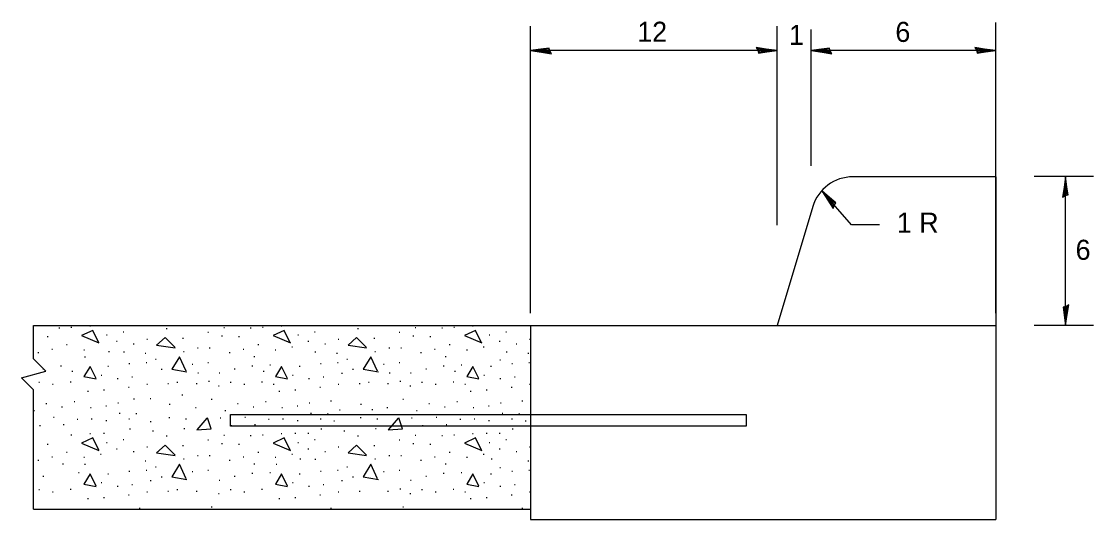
# Model space of a CAD drawing. Extents: x 0 to 2.83, y 0 to 1.83.
# Drawn here: x 1.047 to 1.67, y 0.429 to 0.719 of the extents above; entities that cross this region are included whole.
import ezdxf

# ---------------------------------------------------------------- set-up
doc = ezdxf.new("R2010")
doc.units = 0
doc.layers.add('RD_Pr_Roadway_Dimensions', color=7, linetype='Continuous')
doc.layers.add('SH_General_Details', color=7, linetype='Continuous')

msp = doc.modelspace()

# ---------------------------------------------------------------- linework, layer by layer
at = {"layer": 'RD_Pr_Roadway_Dimensions'}
for p, q in [((1.61331, 0.54926), (1.61331, 0.71817)), ((1.34281, 0.54926), (1.34281, 0.71613)), ((1.48622, 0.60032), (1.48622, 0.71613)), ((1.50593, 0.63486), (1.50593, 0.7141)), ((1.48622, 0.70191), (1.34281, 0.70191)), ((1.61331, 0.70191), (1.50593, 0.70191)), ((1.67015, 0.62877), (1.63562, 0.62877)), ((1.6539, 0.54197), (1.6539, 0.62877)), ((1.52945, 0.60058), (1.51215, 0.62046)), ((1.54575, 0.60058), (1.52945, 0.60058)), ((1.67015, 0.54197), (1.63562, 0.54197))]:
    msp.add_line(p, q, dxfattribs=at)
for points in [[(1.35397, 0.70175), (1.3536, 0.70341), (1.34888, 0.7027), (1.34281, 0.70191), (1.34929, 0.70102), (1.35496, 0.70002), (1.35397, 0.70175), (1.35347, 0.70285), (1.34689, 0.7019), (1.35408, 0.70064), (1.35302, 0.70205), (1.35, 0.70186), (1.35291, 0.70142)], [(1.47506, 0.70207), (1.47544, 0.70041), (1.48016, 0.70113), (1.48622, 0.70191), (1.47975, 0.7028), (1.47407, 0.7038), (1.47506, 0.70207), (1.47556, 0.70097), (1.48215, 0.70192), (1.47495, 0.70318), (1.47601, 0.70177), (1.47904, 0.70196), (1.47613, 0.7024)], [(1.51708, 0.70175), (1.51671, 0.70341), (1.51199, 0.7027), (1.50593, 0.70191), (1.5124, 0.70102), (1.51808, 0.70002), (1.51708, 0.70175), (1.51659, 0.70285), (1.51, 0.7019), (1.5172, 0.70064), (1.51614, 0.70205), (1.51311, 0.70186), (1.51602, 0.70142)], [(1.60215, 0.70207), (1.60253, 0.70041), (1.60724, 0.70113), (1.61331, 0.70191), (1.60683, 0.7028), (1.60116, 0.7038), (1.60215, 0.70207), (1.60265, 0.70097), (1.60923, 0.70192), (1.60204, 0.70318), (1.6031, 0.70177), (1.60612, 0.70196), (1.60321, 0.7024)], [(1.65374, 0.61761), (1.65541, 0.61798), (1.65469, 0.6227), (1.6539, 0.62877), (1.65301, 0.62229), (1.65202, 0.61662), (1.65374, 0.61761), (1.65484, 0.61811), (1.65389, 0.62469), (1.65263, 0.6175), (1.65405, 0.61856), (1.65386, 0.62158), (1.65342, 0.61867)], [(1.51935, 0.61193), (1.52036, 0.61331), (1.51672, 0.6164), (1.51215, 0.62046), (1.51573, 0.61499), (1.5187, 0.61005), (1.51935, 0.61193), (1.51986, 0.61303), (1.51482, 0.61738), (1.51859, 0.61112), (1.51896, 0.61285), (1.51683, 0.615), (1.51841, 0.61252)], [(1.65407, 0.55313), (1.6524, 0.55275), (1.65312, 0.54804), (1.6539, 0.54197), (1.65479, 0.54845), (1.65579, 0.55412), (1.65407, 0.55313), (1.65297, 0.55263), (1.65391, 0.54605), (1.65518, 0.55324), (1.65376, 0.55218), (1.65395, 0.54916), (1.65439, 0.55207)]]:
    msp.add_lwpolyline(points, dxfattribs=at)
at = {"layer": 'SH_General_Details'}
for p, q in [((1.61331, 0.62853), (1.53023, 0.62853)), ((1.61331, 0.62853), (1.61331, 0.42922)), ((1.50695, 0.61119), (1.48622, 0.54197)), ((1.05386, 0.54197), (1.34281, 0.54197)), ((1.05386, 0.52263), (1.05386, 0.54197)), ((1.06915, 0.54053), (1.06866, 0.54053)), ((1.07615, 0.54084), (1.07566, 0.54084)), ((1.08702, 0.54168), (1.08653, 0.54168)), ((1.09506, 0.54188), (1.09458, 0.54188)), ((1.09674, 0.53645), (1.09625, 0.53645)), ((1.10259, 0.54188), (1.1021, 0.54188)), ((1.10642, 0.53812), (1.10593, 0.53812)), ((1.1315, 0.54021), (1.13101, 0.54021)), ((1.15564, 0.53791), (1.15515, 0.53791)), ((1.16494, 0.54063), (1.16445, 0.54063)), ((1.18041, 0.54053), (1.17992, 0.54053)), ((1.18741, 0.54084), (1.18692, 0.54084)), ((1.19828, 0.54168), (1.19779, 0.54168)), ((1.20632, 0.54188), (1.20584, 0.54188)), ((1.20799, 0.53645), (1.20751, 0.53645)), ((1.21385, 0.54188), (1.21336, 0.54188)), ((1.21768, 0.53812), (1.21719, 0.53812)), ((1.24276, 0.54021), (1.24227, 0.54021)), ((1.2669, 0.53791), (1.26641, 0.53791)), ((1.2762, 0.54063), (1.27571, 0.54063)), ((1.29166, 0.54053), (1.29118, 0.54053)), ((1.29866, 0.54084), (1.29818, 0.54084)), ((1.30953, 0.54168), (1.30905, 0.54168)), ((1.31758, 0.54188), (1.31709, 0.54188)), ((1.31925, 0.53645), (1.31876, 0.53645)), ((1.3251, 0.54188), (1.32462, 0.54188)), ((1.32893, 0.53812), (1.32845, 0.53812)), ((1.34281, 0.54197), (1.34281, 0.42922)), ((1.34281, 0.54197), (1.61331, 0.54197)), ((1.06236, 0.53541), (1.06187, 0.53541)), ((1.07354, 0.53081), (1.07305, 0.53081)), ((1.10259, 0.53279), (1.1021, 0.53279)), ((1.11238, 0.53122), (1.11189, 0.53122)), ((1.12021, 0.53394), (1.11973, 0.53394)), ((1.14101, 0.53457), (1.14052, 0.53457)), ((1.16369, 0.53582), (1.1632, 0.53582)), ((1.17361, 0.53541), (1.17313, 0.53541)), ((1.1848, 0.53081), (1.18431, 0.53081)), ((1.21385, 0.53279), (1.21336, 0.53279)), ((1.22363, 0.53122), (1.22315, 0.53122)), ((1.23147, 0.53394), (1.23098, 0.53394)), ((1.25227, 0.53457), (1.25178, 0.53457)), ((1.27494, 0.53582), (1.27446, 0.53582)), ((1.28487, 0.53541), (1.28438, 0.53541)), ((1.29605, 0.53081), (1.29557, 0.53081)), ((1.3251, 0.53279), (1.32462, 0.53279)), ((1.33489, 0.53122), (1.33441, 0.53122)), ((1.34273, 0.53394), (1.34224, 0.53394)), ((1.05692, 0.52611), (1.05644, 0.52611)), ((1.06497, 0.52809), (1.06448, 0.52809)), ((1.08357, 0.52778), (1.08308, 0.52778)), ((1.08409, 0.52374), (1.08361, 0.52374)), ((1.09799, 0.52684), (1.09751, 0.52684)), ((1.10673, 0.52663), (1.10625, 0.52663)), ((1.11927, 0.52579), (1.11879, 0.52579)), ((1.14153, 0.52684), (1.14105, 0.52684)), ((1.14968, 0.52893), (1.1492, 0.52893)), ((1.15658, 0.52893), (1.15609, 0.52893)), ((1.16818, 0.52611), (1.16769, 0.52611)), ((1.17623, 0.52809), (1.17574, 0.52809)), ((1.1825, 0.52391), (1.18201, 0.52391)), ((1.19483, 0.52778), (1.19434, 0.52778)), ((1.20454, 0.52955), (1.20406, 0.52955)), ((1.21799, 0.52663), (1.2175, 0.52663)), ((1.23053, 0.52579), (1.23004, 0.52579)), ((1.25279, 0.52684), (1.2523, 0.52684)), ((1.26094, 0.52893), (1.26045, 0.52893)), ((1.26784, 0.52893), (1.26735, 0.52893)), ((1.27944, 0.52611), (1.27895, 0.52611)), ((1.28748, 0.52809), (1.287, 0.52809)), ((1.29375, 0.52391), (1.29327, 0.52391)), ((1.30609, 0.52778), (1.3056, 0.52778)), ((1.3158, 0.52955), (1.31532, 0.52955)), ((1.32925, 0.52663), (1.32876, 0.52663)), ((1.34179, 0.52579), (1.3413, 0.52579)), ((1.07009, 0.51851), (1.0696, 0.51851)), ((1.09757, 0.5182), (1.09709, 0.5182)), ((1.10987, 0.51977), (1.10938, 0.51977)), ((1.1198, 0.52029), (1.11931, 0.52029)), ((1.12523, 0.52228), (1.12474, 0.52228)), ((1.14655, 0.51945), (1.14606, 0.51945)), ((1.15564, 0.52029), (1.15516, 0.52029)), ((1.18135, 0.51851), (1.18086, 0.51851)), ((1.19169, 0.51904), (1.19121, 0.51904)), ((1.20883, 0.5182), (1.20834, 0.5182)), ((1.22113, 0.51977), (1.22064, 0.51977)), ((1.23105, 0.52029), (1.23057, 0.52029)), ((1.23649, 0.52228), (1.236, 0.52228)), ((1.25781, 0.51945), (1.25732, 0.51945)), ((1.2669, 0.52029), (1.26641, 0.52029)), ((1.2926, 0.51851), (1.29212, 0.51851)), ((1.30295, 0.51904), (1.30246, 0.51904)), ((1.32009, 0.5182), (1.3196, 0.5182)), ((1.32542, 0.52186), (1.32493, 0.52186)), ((1.33238, 0.51977), (1.3319, 0.51977)), ((1.34231, 0.52029), (1.34182, 0.52029)), ((1.05985, 0.51674), (1.05936, 0.51674)), ((1.07667, 0.51528), (1.07619, 0.51528)), ((1.0936, 0.51308), (1.09312, 0.51308)), ((1.11144, 0.51193), (1.11095, 0.51193)), ((1.12858, 0.51653), (1.12809, 0.51653)), ((1.14989, 0.51444), (1.14941, 0.51444)), ((1.16222, 0.51444), (1.16174, 0.51444)), ((1.1711, 0.51674), (1.17062, 0.51674)), ((1.18793, 0.51528), (1.18744, 0.51528)), ((1.20486, 0.51308), (1.20437, 0.51308)), ((1.22269, 0.51193), (1.22221, 0.51193)), ((1.23346, 0.51423), (1.23297, 0.51423)), ((1.23983, 0.51653), (1.23935, 0.51653)), ((1.26115, 0.51444), (1.26066, 0.51444)), ((1.27348, 0.51444), (1.273, 0.51444)), ((1.28236, 0.51674), (1.28188, 0.51674)), ((1.29919, 0.51528), (1.2987, 0.51528)), ((1.31612, 0.51308), (1.31563, 0.51308)), ((1.33395, 0.51193), (1.33347, 0.51193)), ((1.05744, 0.509), (1.05696, 0.509)), ((1.06539, 0.50775), (1.0649, 0.50775)), ((1.07573, 0.50921), (1.07524, 0.50921)), ((1.10301, 0.51099), (1.10252, 0.51099)), ((1.10956, 0.50597), (1.10907, 0.50597)), ((1.12022, 0.50775), (1.11973, 0.50775)), ((1.13244, 0.50817), (1.13196, 0.50817)), ((1.13777, 0.509), (1.13728, 0.509)), ((1.14895, 0.50806), (1.14847, 0.50806)), ((1.15616, 0.50942), (1.15568, 0.50942)), ((1.16191, 0.50671), (1.16142, 0.50671)), ((1.1687, 0.509), (1.16822, 0.509)), ((1.17664, 0.50775), (1.17616, 0.50775)), ((1.18699, 0.50921), (1.1865, 0.50921)), ((1.19378, 0.50775), (1.1933, 0.50775)), ((1.21426, 0.51099), (1.21378, 0.51099)), ((1.22081, 0.50597), (1.22033, 0.50597)), ((1.23147, 0.50775), (1.23099, 0.50775)), ((1.2437, 0.50817), (1.24321, 0.50817)), ((1.24903, 0.509), (1.24854, 0.509)), ((1.26021, 0.50806), (1.25972, 0.50806)), ((1.26742, 0.50942), (1.26693, 0.50942)), ((1.27317, 0.50671), (1.27268, 0.50671)), ((1.27996, 0.509), (1.27947, 0.509)), ((1.2879, 0.50775), (1.28742, 0.50775)), ((1.29825, 0.50921), (1.29776, 0.50921)), ((1.30504, 0.50775), (1.30455, 0.50775)), ((1.32552, 0.51099), (1.32504, 0.51099)), ((1.33207, 0.50597), (1.33158, 0.50597)), ((1.34273, 0.50775), (1.34224, 0.50775)), ((1.05386, 0.43531), (1.05386, 0.5047)), ((1.08577, 0.50378), (1.08528, 0.50378)), ((1.09506, 0.50441), (1.09458, 0.50441)), ((1.11258, 0.49917), (1.1121, 0.49917)), ((1.12213, 0.4994), (1.12164, 0.4994)), ((1.1406, 0.50153), (1.14011, 0.50153)), ((1.15773, 0.49908), (1.15724, 0.49908)), ((1.19702, 0.50378), (1.19654, 0.50378)), ((1.20632, 0.50441), (1.20584, 0.50441)), ((1.26899, 0.49908), (1.2685, 0.49908)), ((1.30828, 0.50378), (1.30779, 0.50378)), ((1.31758, 0.50441), (1.31709, 0.50441)), ((1.05442, 0.49249), (1.05393, 0.49249)), ((1.06162, 0.49647), (1.06114, 0.49647)), ((1.07072, 0.49458), (1.07023, 0.49458)), ((1.07793, 0.49772), (1.07744, 0.49772)), ((1.08744, 0.49416), (1.08695, 0.49416)), ((1.09632, 0.49521), (1.09583, 0.49521)), ((1.10332, 0.49688), (1.10283, 0.49688)), ((1.13328, 0.49615), (1.13279, 0.49615)), ((1.14853, 0.49416), (1.14805, 0.49416)), ((1.16567, 0.49249), (1.16519, 0.49249)), ((1.17288, 0.49647), (1.1724, 0.49647)), ((1.18197, 0.49458), (1.18149, 0.49458)), ((1.18918, 0.49772), (1.1887, 0.49772)), ((1.19869, 0.49416), (1.19821, 0.49416)), ((1.20758, 0.49521), (1.20709, 0.49521)), ((1.21458, 0.49688), (1.21409, 0.49688)), ((1.22708, 0.49814), (1.2266, 0.49814)), ((1.2322, 0.49291), (1.23172, 0.49291)), ((1.24454, 0.49615), (1.24405, 0.49615)), ((1.25112, 0.49312), (1.25063, 0.49312)), ((1.25979, 0.49416), (1.25931, 0.49416)), ((1.27693, 0.49249), (1.27644, 0.49249)), ((1.28414, 0.49647), (1.28365, 0.49647)), ((1.29323, 0.49458), (1.29274, 0.49458)), ((1.30044, 0.49772), (1.29995, 0.49772)), ((1.30995, 0.49416), (1.30947, 0.49416)), ((1.31883, 0.49521), (1.31835, 0.49521)), ((1.32584, 0.49688), (1.32535, 0.49688)), ((1.33834, 0.49814), (1.33785, 0.49814)), ((1.06591, 0.48863), (1.06542, 0.48863)), ((1.0797, 0.48748), (1.07922, 0.48748)), ((1.08796, 0.48769), (1.08747, 0.48769)), ((1.09642, 0.48654), (1.09594, 0.48654)), ((1.10423, 0.49082), (1.10374, 0.49082)), ((1.10976, 0.48769), (1.10928, 0.48769)), ((1.11395, 0.49061), (1.11346, 0.49061)), ((1.13307, 0.48831), (1.13258, 0.48831)), ((1.14279, 0.48769), (1.1423, 0.48769)), ((1.16285, 0.4881), (1.16237, 0.4881)), ((1.17717, 0.48863), (1.17668, 0.48863)), ((1.19096, 0.48748), (1.19047, 0.48748)), ((1.19922, 0.48769), (1.19873, 0.48769)), ((1.20768, 0.48654), (1.20719, 0.48654)), ((1.21548, 0.49082), (1.215, 0.49082)), ((1.22102, 0.48769), (1.22053, 0.48769)), ((1.2252, 0.49061), (1.22472, 0.49061)), ((1.22896, 0.48643), (1.22848, 0.48643)), ((1.24433, 0.48831), (1.24384, 0.48831)), ((1.25404, 0.48769), (1.25356, 0.48769)), ((1.27411, 0.4881), (1.27362, 0.4881)), ((1.28842, 0.48863), (1.28794, 0.48863)), ((1.30222, 0.48748), (1.30173, 0.48748)), ((1.31047, 0.48769), (1.30999, 0.48769)), ((1.31894, 0.48654), (1.31845, 0.48654)), ((1.32674, 0.49082), (1.32625, 0.49082)), ((1.33228, 0.48769), (1.33179, 0.48769)), ((1.33646, 0.49061), (1.33597, 0.49061)), ((1.34022, 0.48643), (1.33973, 0.48643)), ((1.05787, 0.48372), (1.05738, 0.48372)), ((1.07166, 0.48434), (1.07117, 0.48434)), ((1.11018, 0.48173), (1.1097, 0.48173)), ((1.12228, 0.48614), (1.12179, 0.48614)), ((1.12356, 0.48058), (1.12307, 0.48058)), ((1.14185, 0.48204), (1.14136, 0.48204)), ((1.16912, 0.48372), (1.16864, 0.48372)), ((1.18292, 0.48434), (1.18243, 0.48434)), ((1.22144, 0.48173), (1.22095, 0.48173)), ((1.23481, 0.48058), (1.23433, 0.48058)), ((1.2531, 0.48204), (1.25262, 0.48204)), ((1.28038, 0.48372), (1.27989, 0.48372)), ((1.29417, 0.48434), (1.29369, 0.48434)), ((1.3327, 0.48173), (1.33221, 0.48173)), ((1.07615, 0.47828), (1.07566, 0.47828)), ((1.08702, 0.47912), (1.08653, 0.47912)), ((1.09506, 0.47933), (1.09458, 0.47933)), ((1.09674, 0.47389), (1.09625, 0.47389)), ((1.10642, 0.47556), (1.10593, 0.47556)), ((1.1315, 0.47766), (1.13101, 0.47766)), ((1.15564, 0.47536), (1.15515, 0.47536)), ((1.16494, 0.47807), (1.16445, 0.47807)), ((1.18041, 0.47797), (1.17992, 0.47797)), ((1.18741, 0.47828), (1.18692, 0.47828)), ((1.19828, 0.47912), (1.19779, 0.47912)), ((1.20632, 0.47933), (1.20584, 0.47933)), ((1.20799, 0.47389), (1.20751, 0.47389)), ((1.21385, 0.47933), (1.21336, 0.47933)), ((1.21768, 0.47556), (1.21719, 0.47556)), ((1.24276, 0.47766), (1.24227, 0.47766)), ((1.2669, 0.47536), (1.26641, 0.47536)), ((1.2762, 0.47807), (1.27571, 0.47807)), ((1.29166, 0.47797), (1.29118, 0.47797)), ((1.29866, 0.47828), (1.29818, 0.47828)), ((1.30953, 0.47912), (1.30905, 0.47912)), ((1.31758, 0.47933), (1.31709, 0.47933)), ((1.31925, 0.47389), (1.31876, 0.47389)), ((1.3251, 0.47933), (1.32462, 0.47933)), ((1.32893, 0.47556), (1.32845, 0.47556)), ((1.06236, 0.47285), (1.06187, 0.47285)), ((1.07354, 0.46825), (1.07305, 0.46825)), ((1.10259, 0.47023), (1.1021, 0.47023)), ((1.11238, 0.46867), (1.11189, 0.46867)), ((1.12021, 0.47138), (1.11973, 0.47138)), ((1.14101, 0.47201), (1.14052, 0.47201)), ((1.16369, 0.47327), (1.1632, 0.47327)), ((1.17361, 0.47285), (1.17313, 0.47285)), ((1.1848, 0.46825), (1.18431, 0.46825)), ((1.21385, 0.47023), (1.21336, 0.47023)), ((1.22363, 0.46867), (1.22315, 0.46867)), ((1.23147, 0.47138), (1.23098, 0.47138)), ((1.25227, 0.47201), (1.25178, 0.47201)), ((1.27494, 0.47327), (1.27446, 0.47327)), ((1.28487, 0.47285), (1.28438, 0.47285)), ((1.29605, 0.46825), (1.29557, 0.46825)), ((1.3251, 0.47023), (1.32462, 0.47023)), ((1.33489, 0.46867), (1.33441, 0.46867)), ((1.34273, 0.47138), (1.34224, 0.47138)), ((1.05692, 0.46355), (1.05644, 0.46355)), ((1.06497, 0.46553), (1.06448, 0.46553)), ((1.07124, 0.46135), (1.07075, 0.46135)), ((1.08357, 0.46522), (1.08308, 0.46522)), ((1.09329, 0.467), (1.0928, 0.467)), ((1.11927, 0.46323), (1.11879, 0.46323)), ((1.14153, 0.46428), (1.14105, 0.46428)), ((1.14968, 0.46637), (1.1492, 0.46637)), ((1.15658, 0.46637), (1.15609, 0.46637)), ((1.16818, 0.46355), (1.16769, 0.46355)), ((1.17623, 0.46553), (1.17574, 0.46553)), ((1.1825, 0.46135), (1.18201, 0.46135)), ((1.19483, 0.46522), (1.19434, 0.46522)), ((1.20454, 0.467), (1.20406, 0.467)), ((1.20925, 0.46428), (1.20876, 0.46428)), ((1.21799, 0.46407), (1.2175, 0.46407)), ((1.25279, 0.46428), (1.2523, 0.46428)), ((1.26094, 0.46637), (1.26045, 0.46637)), ((1.26784, 0.46637), (1.26735, 0.46637)), ((1.27944, 0.46355), (1.27895, 0.46355)), ((1.28748, 0.46553), (1.287, 0.46553)), ((1.29375, 0.46135), (1.29327, 0.46135)), ((1.30609, 0.46522), (1.3056, 0.46522)), ((1.3158, 0.467), (1.31532, 0.467)), ((1.3205, 0.46428), (1.32002, 0.46428)), ((1.34179, 0.46323), (1.3413, 0.46323)), ((1.08044, 0.45648), (1.07995, 0.45648)), ((1.08409, 0.46118), (1.08361, 0.46118)), ((1.09757, 0.45564), (1.09709, 0.45564)), ((1.10987, 0.45721), (1.10938, 0.45721)), ((1.1198, 0.45773), (1.11931, 0.45773)), ((1.12523, 0.45972), (1.12474, 0.45972)), ((1.14655, 0.45689), (1.14606, 0.45689)), ((1.15564, 0.45773), (1.15516, 0.45773)), ((1.18135, 0.45596), (1.18086, 0.45596)), ((1.19169, 0.45648), (1.19121, 0.45648)), ((1.19535, 0.46118), (1.19486, 0.46118)), ((1.20883, 0.45564), (1.20834, 0.45564)), ((1.22113, 0.45721), (1.22064, 0.45721)), ((1.23105, 0.45773), (1.23057, 0.45773)), ((1.23649, 0.45972), (1.236, 0.45972)), ((1.25781, 0.45689), (1.25732, 0.45689)), ((1.2669, 0.45773), (1.26641, 0.45773)), ((1.2926, 0.45596), (1.29212, 0.45596)), ((1.30295, 0.45648), (1.30246, 0.45648)), ((1.32009, 0.45564), (1.3196, 0.45564)), ((1.32542, 0.4593), (1.32493, 0.4593)), ((1.33238, 0.45721), (1.3319, 0.45721)), ((1.34231, 0.45773), (1.34182, 0.45773)), ((1.05985, 0.45418), (1.05936, 0.45418)), ((1.0936, 0.45052), (1.09312, 0.45052)), ((1.11144, 0.44937), (1.11095, 0.44937)), ((1.1222, 0.45167), (1.12171, 0.45167)), ((1.12858, 0.45397), (1.12809, 0.45397)), ((1.16222, 0.45188), (1.16174, 0.45188)), ((1.1711, 0.45418), (1.17062, 0.45418)), ((1.20486, 0.45052), (1.20437, 0.45052)), ((1.22269, 0.44937), (1.22221, 0.44937)), ((1.23346, 0.45167), (1.23297, 0.45167)), ((1.23983, 0.45397), (1.23935, 0.45397)), ((1.27348, 0.45188), (1.273, 0.45188)), ((1.28236, 0.45418), (1.28188, 0.45418)), ((1.31612, 0.45052), (1.31563, 0.45052)), ((1.33395, 0.44937), (1.33347, 0.44937)), ((1.05744, 0.44645), (1.05696, 0.44645)), ((1.06539, 0.44519), (1.0649, 0.44519)), ((1.07573, 0.44666), (1.07524, 0.44666)), ((1.10301, 0.44843), (1.10252, 0.44843)), ((1.10956, 0.44342), (1.10907, 0.44342)), ((1.12022, 0.44519), (1.11973, 0.44519)), ((1.13244, 0.44561), (1.13196, 0.44561)), ((1.13777, 0.44645), (1.13728, 0.44645)), ((1.14895, 0.44551), (1.14847, 0.44551)), ((1.16191, 0.44415), (1.16142, 0.44415)), ((1.1687, 0.44645), (1.16822, 0.44645)), ((1.17664, 0.44519), (1.17616, 0.44519)), ((1.18699, 0.44666), (1.1865, 0.44666)), ((1.21426, 0.44843), (1.21378, 0.44843)), ((1.22081, 0.44342), (1.22033, 0.44342)), ((1.23147, 0.44519), (1.23099, 0.44519)), ((1.2437, 0.44561), (1.24321, 0.44561)), ((1.26021, 0.44551), (1.25972, 0.44551)), ((1.26742, 0.44686), (1.26693, 0.44686)), ((1.27317, 0.44415), (1.27268, 0.44415)), ((1.27996, 0.44645), (1.27947, 0.44645)), ((1.2879, 0.44519), (1.28742, 0.44519)), ((1.29825, 0.44666), (1.29776, 0.44666)), ((1.30504, 0.44519), (1.30455, 0.44519)), ((1.32552, 0.44843), (1.32504, 0.44843)), ((1.33207, 0.44342), (1.33158, 0.44342)), ((1.34273, 0.44519), (1.34224, 0.44519)), ((1.08577, 0.44122), (1.08528, 0.44122)), ((1.09506, 0.44185), (1.09458, 0.44185)), ((1.15773, 0.43652), (1.15724, 0.43652)), ((1.19702, 0.44122), (1.19654, 0.44122)), ((1.20632, 0.44185), (1.20584, 0.44185)), ((1.26899, 0.43652), (1.2685, 0.43652)), ((1.30828, 0.44122), (1.30779, 0.44122)), ((1.31758, 0.44185), (1.31709, 0.44185)), ((1.05386, 0.43531), (1.34281, 0.43531)), ((1.11583, 0.43558), (1.11534, 0.43558)), ((1.22708, 0.43558), (1.2266, 0.43558)), ((1.33834, 0.43558), (1.33785, 0.43558)), ((1.34281, 0.42922), (1.61331, 0.42922))]:
    msp.add_line(p, q, dxfattribs=at)
for points in [[(1.09185, 0.53207), (1.08832, 0.53925), (1.08187, 0.5362), (1.09193, 0.53192)], [(1.20311, 0.53207), (1.19958, 0.53925), (1.19313, 0.5362), (1.20319, 0.53192)], [(1.31437, 0.53207), (1.31084, 0.53925), (1.30439, 0.5362), (1.31444, 0.53192)], [(1.13617, 0.52927), (1.13033, 0.53511), (1.12546, 0.53061), (1.13628, 0.52902)], [(1.24743, 0.52927), (1.24159, 0.53511), (1.23672, 0.53061), (1.24753, 0.52902)], [(1.14262, 0.51551), (1.13873, 0.52391), (1.13435, 0.51661), (1.14311, 0.51515)], [(1.25388, 0.51551), (1.24998, 0.52391), (1.2456, 0.51661), (1.25437, 0.51515)], [(1.05386, 0.5047), (1.04687, 0.5117), (1.06101, 0.51549), (1.05386, 0.52263)], [(1.09027, 0.51125), (1.08686, 0.51831), (1.08321, 0.51235), (1.09033, 0.511)], [(1.20153, 0.51125), (1.19812, 0.51831), (1.19447, 0.51235), (1.20159, 0.511)], [(1.31278, 0.51125), (1.30938, 0.51831), (1.30573, 0.51235), (1.31285, 0.511)], [(1.15455, 0.48825), (1.14883, 0.48131), (1.1571, 0.48192), (1.15504, 0.48837)], [(1.26581, 0.48825), (1.26009, 0.48131), (1.26836, 0.48192), (1.26629, 0.48837)], [(1.09185, 0.46951), (1.08832, 0.47669), (1.08187, 0.47365), (1.09193, 0.46936)], [(1.20311, 0.46951), (1.19958, 0.47669), (1.19313, 0.47365), (1.20319, 0.46936)], [(1.31437, 0.46951), (1.31084, 0.47669), (1.30439, 0.47365), (1.31444, 0.46936)], [(1.13617, 0.46671), (1.13033, 0.47255), (1.12546, 0.46805), (1.13628, 0.46646)], [(1.24743, 0.46671), (1.24159, 0.47255), (1.23672, 0.46805), (1.24753, 0.46646)], [(1.14262, 0.45295), (1.13873, 0.46135), (1.13435, 0.45405), (1.14311, 0.45259)], [(1.25388, 0.45295), (1.24998, 0.46135), (1.2456, 0.45405), (1.25437, 0.45259)], [(1.09027, 0.44869), (1.08686, 0.45575), (1.08321, 0.44979), (1.09033, 0.44844)], [(1.20153, 0.44869), (1.19812, 0.45575), (1.19447, 0.44979), (1.20159, 0.44844)], [(1.31278, 0.44869), (1.30938, 0.45575), (1.30573, 0.44979), (1.31285, 0.44844)]]:
    msp.add_lwpolyline(points, dxfattribs=at)
msp.add_lwpolyline([(1.16831, 0.49036), (1.46811, 0.49036), (1.46811, 0.48359), (1.16831, 0.48359)], close=True, dxfattribs=at)
msp.add_arc((1.53023, 0.60422), 0.02431, 90, 163.33368, dxfattribs=at)

# ---------------------------------------------------------------- texts
at = {"layer": 'RD_Pr_Roadway_Dimensions'}
for s, height, p in [('12', 0.011667, (1.40488, 0.70703)), ('1', 0.01167, (1.49307, 0.70521)), ('6', 0.01167, (1.55494, 0.70696)), ('1 R', 0.011667, (1.55578, 0.59603)), ('6', 0.01167, (1.65972, 0.58026))]:
    msp.add_text(s, height=height, dxfattribs=at).set_placement(p)

doc.saveas('drawing.dxf')
